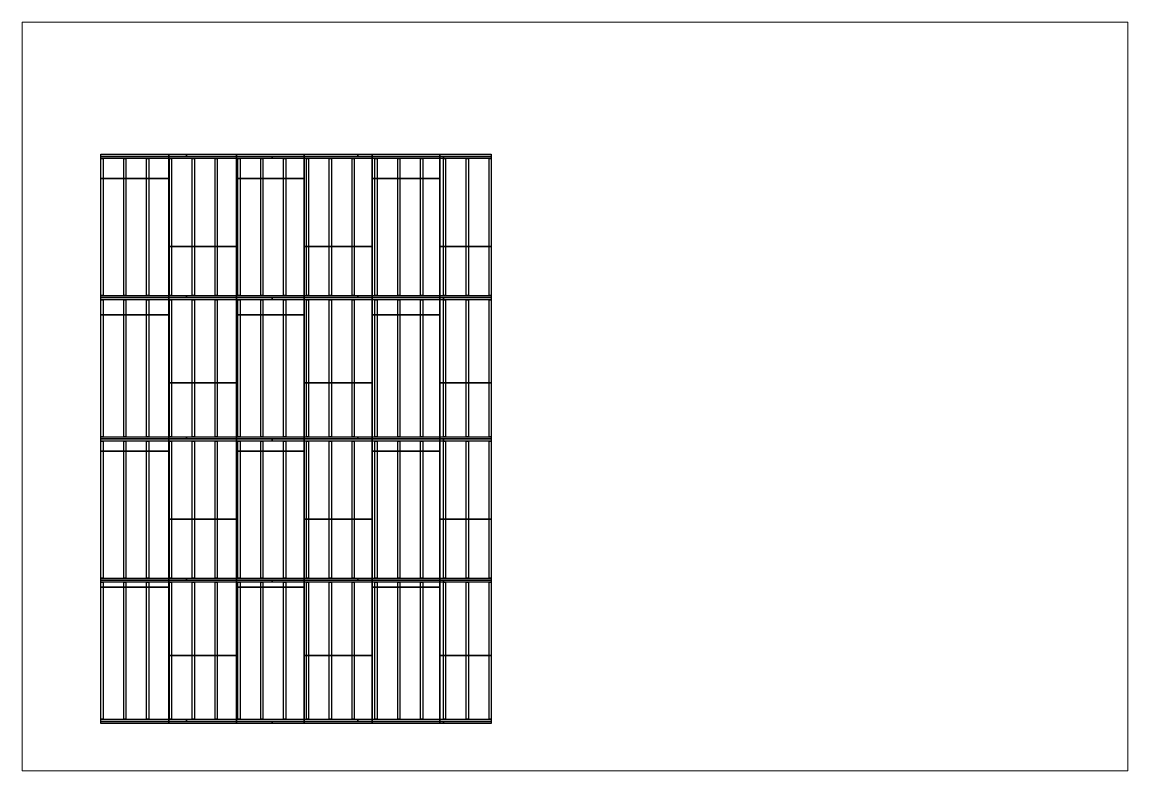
# Paper-space layout 'Foundation' of a CAD drawing. Header units: inches. Extents: x 0 to 15.5, y 0 to 10.5.
# The model-space entities are those that its viewports show. They can reach past a viewport. Long polylines and large blocks are cut down to what shows.
import ezdxf

# ---------------------------------------------------------------- set-up
doc = ezdxf.new("R2010")
doc.units = ezdxf.units.IN
doc.header["$LTSCALE"] = 10
doc.header["$MEASUREMENT"] = 0
doc.layers.add('i_Foundation', color=7, linetype='Continuous')
doc.layers.add('i_Foundation_flooring', color=3, linetype='Continuous')
doc.layers.add('np_ViewPort', color=140, linetype='Continuous', plot=False)

msp = doc.modelspace()

# ---------------------------------------------------------------- linework, layer by layer
at = {"layer": 'i_Foundation', "ltscale": 100}
for points in [[(1472.73, 1377.09), (1472.73, 1375.59), (1412.73, 1375.59), (1412.73, 1377.09)], [(1412.73, 1374.09), (1412.73, 1375.59), (1532.73, 1375.59), (1532.73, 1374.09)], [(1412.73, 1278.09), (1412.73, 1374.09), (1414.23, 1374.09), (1414.23, 1278.09)], [(1428.73, 1278.09), (1428.73, 1374.09), (1430.23, 1374.09), (1430.23, 1278.09)], [(1444.73, 1278.09), (1444.73, 1374.09), (1446.23, 1374.09), (1446.23, 1278.09)], [(1460.73, 1278.09), (1460.73, 1374.09), (1462.23, 1374.09), (1462.23, 1278.09)], [(1472.73, 1375.59), (1472.73, 1377.09), (1592.73, 1377.09), (1592.73, 1375.59)], [(1476.73, 1278.09), (1476.73, 1374.09), (1478.23, 1374.09), (1478.23, 1278.09)], [(1492.73, 1278.09), (1492.73, 1374.09), (1494.23, 1374.09), (1494.23, 1278.09)], [(1508.73, 1278.09), (1508.73, 1374.09), (1510.23, 1374.09), (1510.23, 1278.09)], [(1524.73, 1278.09), (1524.73, 1374.09), (1526.23, 1374.09), (1526.23, 1278.09)], [(1532.73, 1374.09), (1532.73, 1375.59), (1652.73, 1375.59), (1652.73, 1374.09)], [(1540.73, 1278.09), (1540.73, 1374.09), (1542.23, 1374.09), (1542.23, 1278.09)], [(1556.73, 1278.09), (1556.73, 1374.09), (1558.23, 1374.09), (1558.23, 1278.09)], [(1572.73, 1278.09), (1572.73, 1374.09), (1574.23, 1374.09), (1574.23, 1278.09)], [(1588.73, 1278.09), (1588.73, 1374.09), (1590.23, 1374.09), (1590.23, 1278.09)], [(1592.73, 1375.59), (1592.73, 1377.09), (1686.23, 1377.09), (1686.23, 1375.59)], [(1604.73, 1278.09), (1604.73, 1374.09), (1606.23, 1374.09), (1606.23, 1278.09)], [(1620.73, 1278.09), (1620.73, 1374.09), (1622.23, 1374.09), (1622.23, 1278.09)], [(1636.73, 1278.09), (1636.73, 1374.09), (1638.23, 1374.09), (1638.23, 1278.09)], [(1652.73, 1374.09), (1652.73, 1375.59), (1686.23, 1375.59), (1686.23, 1374.09)], [(1652.73, 1278.09), (1652.73, 1374.09), (1654.23, 1374.09), (1654.23, 1278.09)], [(1668.73, 1278.09), (1668.73, 1374.09), (1670.23, 1374.09), (1670.23, 1278.09)], [(1684.73, 1278.09), (1684.73, 1374.09), (1686.23, 1374.09), (1686.23, 1278.09)], [(1472.73, 1278.09), (1472.73, 1276.59), (1412.73, 1276.59), (1412.73, 1278.09)], [(1412.73, 1275.09), (1412.73, 1276.59), (1532.73, 1276.59), (1532.73, 1275.09)], [(1412.73, 1179.09), (1412.73, 1275.09), (1414.23, 1275.09), (1414.23, 1179.09)], [(1428.73, 1179.09), (1428.73, 1275.09), (1430.23, 1275.09), (1430.23, 1179.09)], [(1444.73, 1179.09), (1444.73, 1275.09), (1446.23, 1275.09), (1446.23, 1179.09)], [(1460.73, 1179.09), (1460.73, 1275.09), (1462.23, 1275.09), (1462.23, 1179.09)], [(1472.73, 1276.59), (1472.73, 1278.09), (1592.73, 1278.09), (1592.73, 1276.59)], [(1476.73, 1179.09), (1476.73, 1275.09), (1478.23, 1275.09), (1478.23, 1179.09)], [(1492.73, 1179.09), (1492.73, 1275.09), (1494.23, 1275.09), (1494.23, 1179.09)], [(1508.73, 1179.09), (1508.73, 1275.09), (1510.23, 1275.09), (1510.23, 1179.09)], [(1524.73, 1179.09), (1524.73, 1275.09), (1526.23, 1275.09), (1526.23, 1179.09)], [(1532.73, 1275.09), (1532.73, 1276.59), (1652.73, 1276.59), (1652.73, 1275.09)], [(1540.73, 1179.09), (1540.73, 1275.09), (1542.23, 1275.09), (1542.23, 1179.09)], [(1556.73, 1179.09), (1556.73, 1275.09), (1558.23, 1275.09), (1558.23, 1179.09)], [(1572.73, 1179.09), (1572.73, 1275.09), (1574.23, 1275.09), (1574.23, 1179.09)], [(1588.73, 1179.09), (1588.73, 1275.09), (1590.23, 1275.09), (1590.23, 1179.09)], [(1592.73, 1276.59), (1592.73, 1278.09), (1686.23, 1278.09), (1686.23, 1276.59)], [(1604.73, 1179.09), (1604.73, 1275.09), (1606.23, 1275.09), (1606.23, 1179.09)], [(1620.73, 1179.09), (1620.73, 1275.09), (1622.23, 1275.09), (1622.23, 1179.09)], [(1636.73, 1179.09), (1636.73, 1275.09), (1638.23, 1275.09), (1638.23, 1179.09)], [(1652.73, 1275.09), (1652.73, 1276.59), (1686.23, 1276.59), (1686.23, 1275.09)], [(1652.73, 1179.09), (1652.73, 1275.09), (1654.23, 1275.09), (1654.23, 1179.09)], [(1668.73, 1179.09), (1668.73, 1275.09), (1670.23, 1275.09), (1670.23, 1179.09)], [(1684.73, 1179.09), (1684.73, 1275.09), (1686.23, 1275.09), (1686.23, 1179.09)], [(1472.73, 1179.09), (1472.73, 1177.59), (1412.73, 1177.59), (1412.73, 1179.09)], [(1472.73, 1177.59), (1472.73, 1179.09), (1592.73, 1179.09), (1592.73, 1177.59)], [(1592.73, 1177.59), (1592.73, 1179.09), (1686.23, 1179.09), (1686.23, 1177.59)], [(1412.73, 1176.09), (1412.73, 1177.59), (1532.73, 1177.59), (1532.73, 1176.09)], [(1412.73, 1080.09), (1412.73, 1176.09), (1414.23, 1176.09), (1414.23, 1080.09)], [(1428.73, 1080.09), (1428.73, 1176.09), (1430.23, 1176.09), (1430.23, 1080.09)], [(1444.73, 1080.09), (1444.73, 1176.09), (1446.23, 1176.09), (1446.23, 1080.09)], [(1460.73, 1080.09), (1460.73, 1176.09), (1462.23, 1176.09), (1462.23, 1080.09)], [(1476.73, 1080.09), (1476.73, 1176.09), (1478.23, 1176.09), (1478.23, 1080.09)], [(1492.73, 1080.09), (1492.73, 1176.09), (1494.23, 1176.09), (1494.23, 1080.09)], [(1508.73, 1080.09), (1508.73, 1176.09), (1510.23, 1176.09), (1510.23, 1080.09)], [(1524.73, 1080.09), (1524.73, 1176.09), (1526.23, 1176.09), (1526.23, 1080.09)], [(1532.73, 1176.09), (1532.73, 1177.59), (1652.73, 1177.59), (1652.73, 1176.09)], [(1540.73, 1080.09), (1540.73, 1176.09), (1542.23, 1176.09), (1542.23, 1080.09)], [(1556.73, 1080.09), (1556.73, 1176.09), (1558.23, 1176.09), (1558.23, 1080.09)], [(1572.73, 1080.09), (1572.73, 1176.09), (1574.23, 1176.09), (1574.23, 1080.09)], [(1588.73, 1080.09), (1588.73, 1176.09), (1590.23, 1176.09), (1590.23, 1080.09)], [(1604.73, 1080.09), (1604.73, 1176.09), (1606.23, 1176.09), (1606.23, 1080.09)], [(1620.73, 1080.09), (1620.73, 1176.09), (1622.23, 1176.09), (1622.23, 1080.09)], [(1636.73, 1080.09), (1636.73, 1176.09), (1638.23, 1176.09), (1638.23, 1080.09)], [(1652.73, 1176.09), (1652.73, 1177.59), (1686.23, 1177.59), (1686.23, 1176.09)], [(1652.73, 1080.09), (1652.73, 1176.09), (1654.23, 1176.09), (1654.23, 1080.09)], [(1668.73, 1080.09), (1668.73, 1176.09), (1670.23, 1176.09), (1670.23, 1080.09)], [(1684.73, 1080.09), (1684.73, 1176.09), (1686.23, 1176.09), (1686.23, 1080.09)], [(1472.73, 1080.09), (1472.73, 1078.59), (1412.73, 1078.59), (1412.73, 1080.09)], [(1412.73, 1077.09), (1412.73, 1078.59), (1532.73, 1078.59), (1532.73, 1077.09)], [(1412.73, 981.09), (1412.73, 1077.09), (1414.23, 1077.09), (1414.23, 981.09)], [(1428.73, 981.09), (1428.73, 1077.09), (1430.23, 1077.09), (1430.23, 981.09)], [(1444.73, 981.09), (1444.73, 1077.09), (1446.23, 1077.09), (1446.23, 981.09)], [(1460.73, 981.09), (1460.73, 1077.09), (1462.23, 1077.09), (1462.23, 981.09)], [(1472.73, 1078.59), (1472.73, 1080.09), (1592.73, 1080.09), (1592.73, 1078.59)], [(1476.73, 981.09), (1476.73, 1077.09), (1478.23, 1077.09), (1478.23, 981.09)], [(1492.73, 981.09), (1492.73, 1077.09), (1494.23, 1077.09), (1494.23, 981.09)], [(1508.73, 981.09), (1508.73, 1077.09), (1510.23, 1077.09), (1510.23, 981.09)], [(1524.73, 981.09), (1524.73, 1077.09), (1526.23, 1077.09), (1526.23, 981.09)], [(1532.73, 1077.09), (1532.73, 1078.59), (1652.73, 1078.59), (1652.73, 1077.09)], [(1540.73, 981.09), (1540.73, 1077.09), (1542.23, 1077.09), (1542.23, 981.09)], [(1556.73, 981.09), (1556.73, 1077.09), (1558.23, 1077.09), (1558.23, 981.09)], [(1572.73, 981.09), (1572.73, 1077.09), (1574.23, 1077.09), (1574.23, 981.09)], [(1588.73, 981.09), (1588.73, 1077.09), (1590.23, 1077.09), (1590.23, 981.09)], [(1592.73, 1078.59), (1592.73, 1080.09), (1686.23, 1080.09), (1686.23, 1078.59)], [(1604.73, 981.09), (1604.73, 1077.09), (1606.23, 1077.09), (1606.23, 981.09)], [(1620.73, 981.09), (1620.73, 1077.09), (1622.23, 1077.09), (1622.23, 981.09)], [(1636.73, 981.09), (1636.73, 1077.09), (1638.23, 1077.09), (1638.23, 981.09)], [(1652.73, 1077.09), (1652.73, 1078.59), (1686.23, 1078.59), (1686.23, 1077.09)], [(1652.73, 981.09), (1652.73, 1077.09), (1654.23, 1077.09), (1654.23, 981.09)], [(1668.73, 981.09), (1668.73, 1077.09), (1670.23, 1077.09), (1670.23, 981.09)], [(1684.73, 981.09), (1684.73, 1077.09), (1686.23, 1077.09), (1686.23, 981.09)], [(1472.73, 981.09), (1472.73, 979.59), (1412.73, 979.59), (1412.73, 981.09)], [(1412.73, 978.09), (1412.73, 979.59), (1532.73, 979.59), (1532.73, 978.09)], [(1472.73, 979.59), (1472.73, 981.09), (1592.73, 981.09), (1592.73, 979.59)], [(1532.73, 978.09), (1532.73, 979.59), (1652.73, 979.59), (1652.73, 978.09)], [(1592.73, 979.59), (1592.73, 981.09), (1686.23, 981.09), (1686.23, 979.59)], [(1652.73, 978.09), (1652.73, 979.59), (1686.23, 979.59), (1686.23, 978.09)]]:
    msp.add_lwpolyline(points, close=True, dxfattribs=at)
at = {"layer": 'i_Foundation_flooring', "ltscale": 100}
for points in [[(1412.73, 1377.09), (1460.23, 1377.09), (1460.23, 1360.09), (1412.73, 1360.09)], [(1460.23, 1377.09), (1507.73, 1377.09), (1507.73, 1312.34), (1460.23, 1312.34)], [(1507.73, 1377.09), (1555.23, 1377.09), (1555.23, 1360.09), (1507.73, 1360.09)], [(1555.23, 1377.09), (1602.73, 1377.09), (1602.73, 1312.34), (1555.23, 1312.34)], [(1602.73, 1377.09), (1650.23, 1377.09), (1650.23, 1360.09), (1602.73, 1360.09)], [(1650.23, 1377.09), (1686.23, 1377.09), (1686.23, 1312.34), (1650.23, 1312.34)], [(1412.73, 1360.09), (1460.23, 1360.09), (1460.23, 1264.59), (1412.73, 1264.59)], [(1507.73, 1360.09), (1555.23, 1360.09), (1555.23, 1264.59), (1507.73, 1264.59)], [(1602.73, 1360.09), (1650.23, 1360.09), (1650.23, 1264.59), (1602.73, 1264.59)], [(1460.23, 1312.34), (1507.73, 1312.34), (1507.73, 1216.84), (1460.23, 1216.84)], [(1555.23, 1312.34), (1602.73, 1312.34), (1602.73, 1216.84), (1555.23, 1216.84)], [(1650.23, 1312.34), (1686.23, 1312.34), (1686.23, 1216.84), (1650.23, 1216.84)], [(1412.73, 1264.59), (1460.23, 1264.59), (1460.23, 1169.09), (1412.73, 1169.09)], [(1507.73, 1264.59), (1555.23, 1264.59), (1555.23, 1169.09), (1507.73, 1169.09)], [(1602.73, 1264.59), (1650.23, 1264.59), (1650.23, 1169.09), (1602.73, 1169.09)], [(1460.23, 1216.84), (1507.73, 1216.84), (1507.73, 1121.34), (1460.23, 1121.34)], [(1555.23, 1216.84), (1602.73, 1216.84), (1602.73, 1121.34), (1555.23, 1121.34)], [(1650.23, 1216.84), (1686.23, 1216.84), (1686.23, 1121.34), (1650.23, 1121.34)], [(1412.73, 1169.09), (1460.23, 1169.09), (1460.23, 1073.59), (1412.73, 1073.59)], [(1507.73, 1169.09), (1555.23, 1169.09), (1555.23, 1073.59), (1507.73, 1073.59)], [(1602.73, 1169.09), (1650.23, 1169.09), (1650.23, 1073.59), (1602.73, 1073.59)], [(1460.23, 1121.34), (1507.73, 1121.34), (1507.73, 1025.84), (1460.23, 1025.84)], [(1555.23, 1121.34), (1602.73, 1121.34), (1602.73, 1025.84), (1555.23, 1025.84)], [(1650.23, 1121.34), (1686.23, 1121.34), (1686.23, 1025.84), (1650.23, 1025.84)], [(1412.73, 1073.59), (1460.23, 1073.59), (1460.23, 978.09), (1412.73, 978.09)], [(1507.73, 1073.59), (1555.23, 1073.59), (1555.23, 978.09), (1507.73, 978.09)], [(1602.73, 1073.59), (1650.23, 1073.59), (1650.23, 978.09), (1602.73, 978.09)], [(1460.23, 1025.84), (1507.73, 1025.84), (1507.73, 978.09), (1460.23, 978.09)], [(1555.23, 1025.84), (1602.73, 1025.84), (1602.73, 978.09), (1555.23, 978.09)], [(1650.23, 1025.84), (1686.23, 1025.84), (1686.23, 978.09), (1650.23, 978.09)]]:
    msp.add_lwpolyline(points, close=True, dxfattribs=at)

psp = doc.layouts.new('Foundation')

# ---------------------------------------------------------------- viewports
at = {"layer": 'np_ViewPort', "view_target_point": (834.433, 483.818)}
vp = psp.add_viewport(center=(7.749, 5.252), size=(15.495, 10.49527), view_center_point=(910.457, 723.507), view_height=524.76372, dxfattribs=at)
vp.frozen_layers = ['np_ViewPort']

doc.saveas('drawing.dxf')
